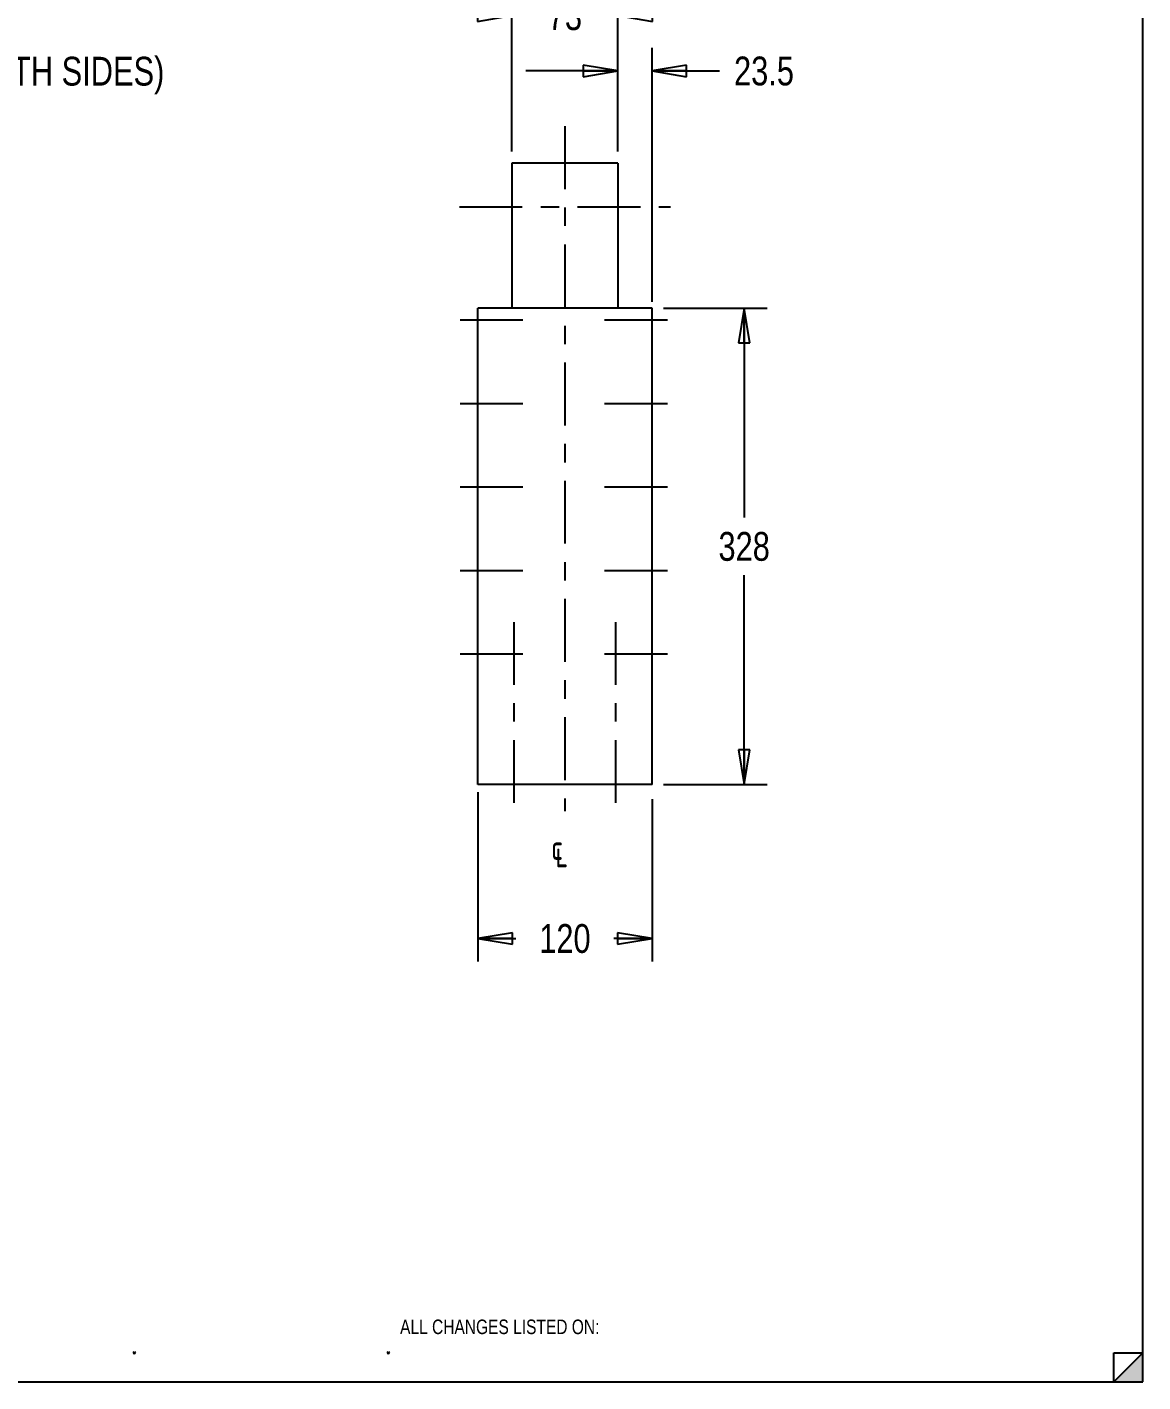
# Model space of a CAD drawing. Header units: inches. Extents: x 0.1 to 16.4, y 0 to 11.6.
# Drawn here: x 10.36 to 16.42, y 0.28 to 7.62 of the extents above; entities that cross this region are included whole.
import ezdxf

# ---------------------------------------------------------------- set-up
doc = ezdxf.new("R2010")
doc.units = ezdxf.units.IN
doc.header["$LTSCALE"] = 0.909449
doc.header["$MEASUREMENT"] = 0
doc.linetypes.add('CENTER', pattern=[0.6, 0.375, -0.075, 0.075, -0.075])
doc.layers.get('0').update_dxf_attribs({"linetype": 'CONTINUOUS'})
doc.layers.add('02___PRT_ALL_AXES', color=7, linetype='CONTINUOUS')
doc.styles.get("Standard").update_dxf_attribs({"font": 'txt', "width": 0.8})
doc.styles.add('TEXTSTYLE_1', font='gdt', dxfattribs={"width": 0.8})
doc.dimstyles.new('DIMSTYLE_1', dxfattribs={"dimtxt": 0.15625, "dimasz": 0.1875, "dimexe": 0.125, "dimexo": 0.0625, "dimgap": 0.078125, "dimtad": 0, "dimtih": 1, "dimtoh": 1, "dimlfac": 5, "dimzin": 4, "dimdsep": 46, "dimtxsty": 'STANDARD', "dimblk": 'CLOSED', "dimblk1": 'CLOSED', "dimblk2": 'CLOSED', "dimcen": 0.09, "dimadec": 0, "dimazin": 0, "dimtp": 0.01, "dimtm": 0.01, "dimtfac": 1, "dimtofl": 0, "dimtmove": 0, "dimatfit": 3, "dimldrblk": 'CLOSED', "dimfxl": 1, "dimtolj": 1, "dimtzin": 4, "dimarcsym": 0})
doc.dimstyles.new('DIMSTYLE_2', dxfattribs={"dimtxt": 0.15625, "dimasz": 0.1875, "dimexe": 0.125, "dimexo": 0.0625, "dimgap": 0.09, "dimtad": 0, "dimtih": 1, "dimtoh": 1, "dimlfac": 5, "dimzin": 4, "dimdsep": 46, "dimtxsty": 'STANDARD', "dimblk": 'CLOSED', "dimblk1": 'CLOSED', "dimblk2": 'CLOSED', "dimcen": 0.09, "dimadec": 0, "dimazin": 0, "dimtp": 0.01, "dimtm": 0.01, "dimtfac": 1, "dimtofl": 0, "dimtmove": 0, "dimatfit": 2, "dimldrblk": 'CLOSED', "dimfxl": 1, "dimtolj": 1, "dimtzin": 4, "dimarcsym": 0})

# ---------------------------------------------------------------- blocks, each defined once
blk = doc.blocks.new('_CLOSED')
at = {"color": 0, "linetype": 'BYBLOCK'}
for p, q in [((0, 0), (-1, 0.167)), ((-1, 0.167), (-1, -0.167)), ((-1, -0.167), (0, 0)), ((-1, 0), (0, 0))]:
    blk.add_line(p, q, dxfattribs=at)
blk = doc.blocks.new('*D0')
at = {"color": 2, "linetype": 'CONTINUOUS'}
for p, q in [((12.8091, 3.4741), (12.8091, 2.5557)), ((13.754, 3.4361), (13.754, 2.5557)), ((12.8091, 2.6807), (13.0159, 2.6807)), ((13.754, 2.6807), (13.5471, 2.6807))]:
    blk.add_line(p, q, dxfattribs=at)
at = {"color": 2, "linetype": 'CONTINUOUS', "xscale": 0.1875, "yscale": 0.1875, "zscale": 0.1875, "rotation": 180}
blk.add_blockref('_CLOSED', (12.8091, 2.6807), dxfattribs=at)
at = {"color": 2, "linetype": 'CONTINUOUS', "xscale": 0.1875, "yscale": 0.1875, "zscale": 0.1875}
blk.add_blockref('_CLOSED', (13.754, 2.6807), dxfattribs=at)
at = {"color": 2, "linetype": 'CONTINUOUS', "insert": (13.2815, 2.7588), "char_height": 0.15625, "width": 0.375, "attachment_point": 2, "line_spacing_factor": 0.9}
blk.add_mtext('120', dxfattribs=at)
blk = doc.blocks.new('*D2')
at = {"color": 2, "linetype": 'CONTINUOUS'}
for p, q in [((13.8165, 6.0988), (14.379, 6.0988)), ((14.254, 6.0988), (14.254, 4.9637)), ((14.254, 3.5161), (14.254, 4.6512)), ((13.8165, 3.5161), (14.379, 3.5161))]:
    blk.add_line(p, q, dxfattribs=at)
at = {"color": 2, "linetype": 'CONTINUOUS', "xscale": 0.1875, "yscale": 0.1875, "zscale": 0.1875}
for p, rotation in [((14.254, 6.0988), 90), ((14.254, 3.5161), 270)]:
    blk.add_blockref('_CLOSED', p, dxfattribs=dict(at, rotation=rotation))
at = {"color": 2, "linetype": 'CONTINUOUS', "insert": (14.254, 4.8856), "char_height": 0.15625, "width": 0.375, "attachment_point": 2, "line_spacing_factor": 0.9}
blk.add_mtext('328', dxfattribs=at)
blk = doc.blocks.new('*D6')
at = {"color": 2, "linetype": 'CONTINUOUS'}
for p, q in [((4.8856, 4.2467), (8.1371, 7.385)), ((8.1371, 7.385), (8.309, 7.385))]:
    blk.add_line(p, q, dxfattribs=at)
at = {"color": 2, "linetype": 'CONTINUOUS', "xscale": 0.1875, "yscale": 0.1875, "zscale": 0.1875, "rotation": 223.985499978}
blk.add_blockref('_CLOSED', (4.8856, 4.2467), dxfattribs=at)
at = {"color": 2, "linetype": 'CONTINUOUS', "insert": (8.3871, 7.4632), "char_height": 0.15625, "width": 3.625, "attachment_point": 1, "line_spacing_factor": 0.9}
blk.add_mtext('28 x M8 (MIRRORED BOTH SIDES)\\P\\Fgdt;{\\Fgdt;x}\\Ftxt; 20', dxfattribs=at)
blk = doc.blocks.new('*D21')
at = {"color": 2, "linetype": 'CONTINUOUS'}
for p, q in [((12.9941, 6.9487), (12.9941, 7.8112)), ((13.5689, 6.9487), (13.5689, 7.8112)), ((12.9941, 7.6862), (12.4941, 7.6862)), ((13.5689, 7.6862), (14.0689, 7.6862))]:
    blk.add_line(p, q, dxfattribs=at)
at = {"color": 2, "linetype": 'CONTINUOUS', "xscale": 0.1875, "yscale": 0.1875, "zscale": 0.1875}
blk.add_blockref('_CLOSED', (12.9941, 7.6862), dxfattribs=at)
at = {"color": 2, "linetype": 'CONTINUOUS', "xscale": 0.1875, "yscale": 0.1875, "zscale": 0.1875, "rotation": 180}
blk.add_blockref('_CLOSED', (13.5689, 7.6862), dxfattribs=at)
at = {"color": 2, "linetype": 'CONTINUOUS', "insert": (13.2815, 7.7643), "char_height": 0.15625, "width": 0.25, "attachment_point": 2, "line_spacing_factor": 0.9}
blk.add_mtext('73', dxfattribs=at)
blk = doc.blocks.new('*D22')
at = {"color": 2, "linetype": 'CONTINUOUS'}
for p, q in [((13.5689, 6.9487), (13.5689, 7.5112)), ((13.754, 6.1348), (13.754, 7.5112)), ((13.5689, 7.3862), (13.0689, 7.3862)), ((13.754, 7.3862), (14.1208, 7.3862))]:
    blk.add_line(p, q, dxfattribs=at)
at = {"color": 2, "linetype": 'CONTINUOUS', "xscale": 0.1875, "yscale": 0.1875, "zscale": 0.1875}
blk.add_blockref('_CLOSED', (13.5689, 7.3862), dxfattribs=at)
at = {"color": 2, "linetype": 'CONTINUOUS', "xscale": 0.1875, "yscale": 0.1875, "zscale": 0.1875, "rotation": 180}
blk.add_blockref('_CLOSED', (13.754, 7.3862), dxfattribs=at)
at = {"color": 2, "linetype": 'CONTINUOUS', "insert": (14.1989, 7.4643), "char_height": 0.15625, "width": 0.5, "attachment_point": 1, "line_spacing_factor": 0.9}
blk.add_mtext('23.5', dxfattribs=at)

msp = doc.modelspace()

# ---------------------------------------------------------------- hatches: boundary and pattern name
at = {"linetype": 'CONTINUOUS'}
msp.add_hatch(color=2, dxfattribs=at).paths.add_polyline_path([(16.4173, 0.2756), (16.4173, 0.4331), (16.2598, 0.2756)])

# ---------------------------------------------------------------- linework, layer by layer
at = {"color": 7, "linetype": 'CONTINUOUS'}
for p, q in [((16.4173, 0.4331), (16.4173, 11.4173)), ((12.9941, 6.8862), (12.9941, 6.0988)), ((13.5689, 6.8862), (12.9941, 6.8862)), ((13.5689, 6.8862), (13.5689, 6.0988)), ((12.8091, 3.5161), (12.8091, 6.0988)), ((13.754, 6.0988), (12.8091, 6.0988)), ((13.754, 3.5161), (13.754, 6.0988)), ((13.754, 3.5161), (12.8091, 3.5161)), ((10.951, 0.4269), (10.9387, 0.4392)), ((10.951, 0.4392), (10.9387, 0.4269)), ((12.329, 0.4269), (12.3167, 0.4392)), ((12.329, 0.4392), (12.3167, 0.4269)), ((16.4173, 0.4331), (16.2598, 0.2756)), ((16.2598, 0.4331), (16.4173, 0.4331)), ((16.2598, 0.2756), (16.2598, 0.4331)), ((16.4173, 0.2756), (16.4173, 0.4331)), ((0.4331, 0.2756), (16.2598, 0.2756)), ((16.2598, 0.2756), (16.4173, 0.2756))]:
    msp.add_line(p, q, dxfattribs=at)
at = {"layer": '02___PRT_ALL_AXES', "color": 7, "linetype": 'CENTER'}
for p, q in [((13.2815, 7.0865), (13.2815, 3.3707)), ((12.7091, 6.65), (13.854, 6.65)), ((12.713, 6.0358), (13.0666, 6.0358)), ((13.4965, 6.0358), (13.85, 6.0358)), ((12.713, 5.5831), (13.0666, 5.5831)), ((13.4965, 5.5831), (13.85, 5.5831)), ((12.713, 5.1303), (13.0666, 5.1303)), ((13.4965, 5.1303), (13.85, 5.1303)), ((12.713, 4.6775), (13.0666, 4.6775)), ((13.4965, 4.6775), (13.85, 4.6775)), ((13.0059, 3.4161), (13.0059, 4.3957)), ((13.5571, 3.4161), (13.5571, 4.3957)), ((12.713, 4.2248), (13.0666, 4.2248)), ((13.4965, 4.2248), (13.85, 4.2248))]:
    msp.add_line(p, q, dxfattribs=at)

# ---------------------------------------------------------------- texts
at = {"color": 2, "linetype": 'CONTINUOUS', "insert": (13.2068, 3.2392), "char_height": 0.15625, "width": 0.247396, "attachment_point": 1, "line_spacing_factor": 0.9, "style": 'TEXTSTYLE_1'}
msp.add_mtext('{\\Fgdt;q}', dxfattribs=at)
at = {"color": 2, "linetype": 'CONTINUOUS', "insert": (12.3873, 0.6137), "char_height": 0.07874, "width": 1.385827, "attachment_point": 1, "line_spacing_factor": 0.9}
msp.add_mtext('ALL CHANGES LISTED ON:', dxfattribs=at)

# ---------------------------------------------------------------- dimensions: what is measured, and where the dimension line sits
at = {"color": 2, "linetype": 'CONTINUOUS'}
for base, p1, p2, angle, picture, middle in [((12.9941, 7.6862), (13.5689, 6.8862), (12.9941, 6.8862), 180, '*D21', (13.2854, 7.6862)), ((13.5689, 7.3862), (13.754, 6.0723), (13.5689, 6.8862), 180, '*D22', (14.4528, 7.3862)), ((14.254, 3.5161), (13.754, 6.0988), (13.754, 3.5161), 270, '*D2', (14.2579, 4.8075)), ((12.8091, 2.6807), (13.754, 3.4986), (12.8091, 3.5366), 180, '*D0', (13.2971, 2.6807))]:
    dim = msp.add_linear_dim(base=base, p1=p1, p2=p2, angle=angle, dimstyle='DIMSTYLE_1', dxfattribs=at)
    dim.commit()
    dim.dimension.update_dxf_attribs({"geometry": picture, "text_midpoint": middle, "dimtype": 160})
dim = msp.add_diameter_dim_2p(p1=(4.88559, 4.24666), p2=(4.84026, 4.20291), text='28 x M<> (MIRRORED BOTH SIDES)\\P{\\Fgdt;x} 20', dimstyle='DIMSTYLE_2', override={"dimpost": '<>'}, dxfattribs=at)
dim.commit()
dim.dimension.update_dxf_attribs({"geometry": '*D6', "text_midpoint": (10.19961, 7.26784), "dimtype": 163})

doc.saveas('drawing.dxf')
